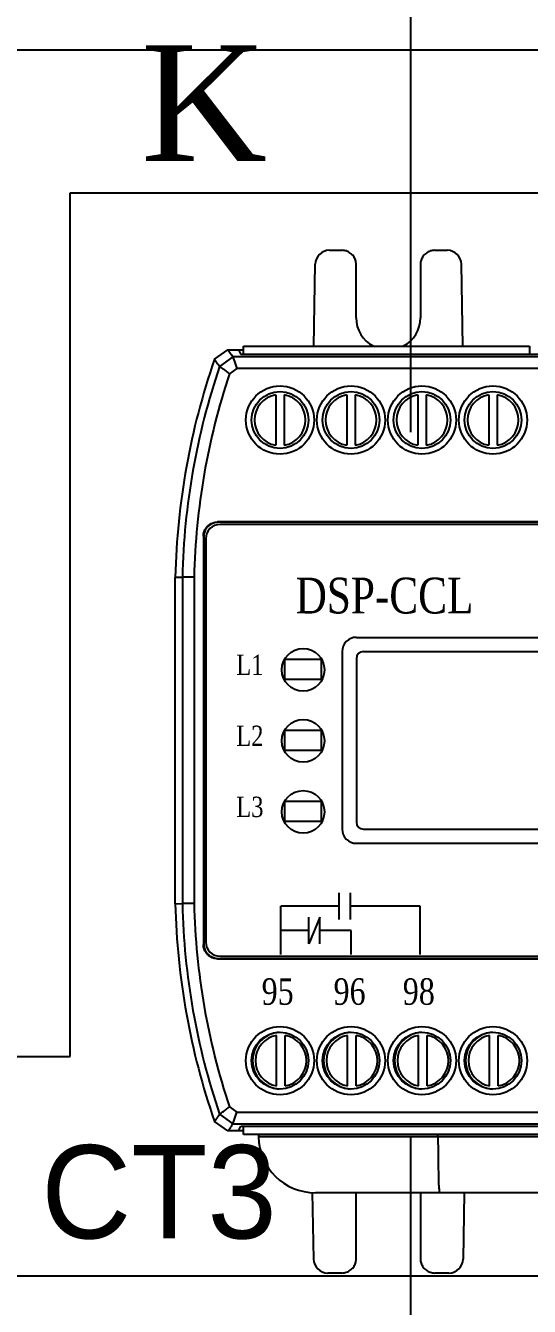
# Model space of a CAD drawing. Header units: millimetres. Extents: x 46 to 886, y 51 to 632.
# Drawn here: x 271.82 to 282.46, y 466.14 to 493.19 of the extents above; entities that cross this region are included whole.
import ezdxf
from ezdxf.enums import TextEntityAlignment as Align

# ---------------------------------------------------------------- set-up
doc = ezdxf.new("R2010")
doc.units = ezdxf.units.MM
for name, color, linetype in [('02___PRT_ALL_AXES', 7, 'Continuous'), ('03___PRT_ALL_CURVES', 7, 'Continuous'), ('40', 4, 'Continuous'), ('ASHADE', 7, 'Continuous'), ('도면층1', 7, 'Continuous')]:
    doc.layers.add(name, color=color, linetype=linetype)
doc.styles.add('ghs', font='NGULIM.TTF')
doc.styles.add('HCM', font='batang.ttc')
doc.styles.add('SS', font='batang.ttc', dxfattribs={"width": 0.8})

msp = doc.modelspace()

# ---------------------------------------------------------------- linework, layer by layer
at = {"color": 0, "linetype": 'ByBlock', "lineweight": 25}
msp.add_line((272.755, 471.424), (272.755, 489.664), dxfattribs=at)
at = {"color": 7, "linetype": 'Continuous'}
for p, q in [((278.236, 488.449), (278.499, 488.449)), ((280.459, 488.449), (280.723, 488.449)), ((277.905, 486.424), (277.936, 488.154)), ((278.799, 487.024), (278.799, 488.149)), ((280.159, 488.149), (280.159, 487.024)), ((281.053, 486.424), (281.023, 488.154)), ((276.422, 486.424), (282.46, 486.424)), ((276.422, 486.247), (276.422, 486.424)), ((282.46, 486.424), (282.46, 486.247)), ((275.808, 486.147), (276.091, 486.349)), ((276.197, 486.2), (275.913, 485.997)), ((276.091, 486.349), (276.422, 486.349)), ((297.761, 486.2), (276.197, 486.2)), ((276.315, 486.349), (276.365, 486.247)), ((297.593, 486.247), (276.365, 486.247)), ((276.277, 485.952), (276.123, 485.841)), ((297.682, 485.952), (276.277, 485.952)), ((277.101, 485.396), (277.101, 484.331)), ((277.281, 485.396), (277.281, 484.331)), ((278.601, 485.396), (278.601, 484.331)), ((278.781, 485.396), (278.781, 484.331)), ((280.101, 485.396), (280.101, 484.331)), ((280.281, 485.396), (280.281, 484.331)), ((281.601, 485.396), (281.601, 484.331)), ((281.781, 485.396), (281.781, 484.331)), ((298.087, 482.711), (275.872, 482.711)), ((275.872, 482.711), (275.879, 482.704)), ((298.079, 482.704), (275.879, 482.704)), ((298.034, 482.659), (275.924, 482.659)), ((275.572, 482.411), (275.572, 473.786)), ((275.572, 482.411), (275.579, 482.404)), ((275.579, 482.404), (275.579, 473.794)), ((275.624, 482.359), (275.624, 473.839)), ((274.979, 474.649), (274.979, 481.549)), ((274.979, 481.549), (275.128, 481.547)), ((275.128, 481.547), (275.128, 474.65)), ((275.376, 481.547), (275.128, 481.547)), ((275.376, 481.543), (275.376, 474.655)), ((278.444, 474.314), (278.444, 474.875)), ((278.678, 474.314), (278.678, 474.875)), ((274.979, 474.649), (275.128, 474.65)), ((275.376, 474.65), (275.128, 474.65)), ((277.21, 473.574), (277.21, 474.595)), ((280.153, 473.574), (280.153, 474.595)), ((277.8, 473.803), (277.8, 474.363)), ((278.034, 473.803), (278.034, 474.363)), ((278.691, 473.574), (278.691, 474.083)), ((275.572, 473.786), (275.579, 473.794)), ((275.872, 473.486), (275.879, 473.494)), ((275.872, 473.486), (298.087, 473.486)), ((275.879, 473.494), (298.079, 473.494)), ((275.924, 473.539), (298.034, 473.539)), ((277.12, 470.801), (277.12, 471.866)), ((277.3, 470.801), (277.3, 471.866)), ((278.62, 470.801), (278.62, 471.866)), ((278.8, 470.801), (278.8, 471.866)), ((280.12, 470.801), (280.12, 471.866)), ((280.3, 470.801), (280.3, 471.866)), ((281.62, 470.801), (281.62, 471.866)), ((281.8, 470.801), (281.8, 471.866)), ((275.913, 470.201), (276.197, 469.998)), ((276.123, 470.356), (276.277, 470.246)), ((276.277, 470.246), (297.682, 470.246)), ((276.091, 469.849), (275.808, 470.05)), ((276.197, 469.998), (297.761, 469.998)), ((276.315, 469.849), (276.365, 469.95)), ((276.365, 469.95), (297.593, 469.95)), ((276.423, 469.774), (276.423, 469.95)), ((276.423, 469.849), (276.091, 469.849)), ((291.498, 469.774), (276.423, 469.774)), ((276.737, 469.774), (276.738, 469.723)), ((297.22, 469.723), (276.738, 469.723)), ((280.529, 469.723), (280.529, 469.774)), ((277.874, 468.551), (277.899, 467.144)), ((296.02, 468.544), (277.938, 468.544)), ((278.799, 467.149), (278.799, 468.544)), ((280.159, 468.544), (280.159, 467.149)), ((281.084, 468.544), (281.059, 467.144)), ((278.499, 466.849), (278.199, 466.849)), ((280.759, 466.849), (280.459, 466.849))]:
    msp.add_line(p, q, dxfattribs=at)
for p, q in [((278.444, 474.595), (277.21, 474.595)), ((280.153, 474.595), (278.678, 474.595)), ((278.034, 474.363), (277.8, 473.803)), ((277.8, 474.083), (277.21, 474.083)), ((278.691, 474.083), (278.034, 474.083))]:
    msp.add_line(p, q)
for centre, radius in [((277.191, 484.864), 0.72), ((278.691, 484.864), 0.72), ((280.191, 484.864), 0.72), ((281.691, 484.864), 0.72), ((277.191, 484.864), 0.6), ((278.691, 484.864), 0.6), ((280.191, 484.864), 0.6), ((281.691, 484.864), 0.6), ((277.191, 471.334), 0.72), ((278.691, 471.334), 0.72), ((280.191, 471.334), 0.72), ((281.691, 471.334), 0.72), ((277.191, 471.334), 0.6), ((278.691, 471.334), 0.6), ((280.191, 471.334), 0.6), ((281.691, 471.334), 0.6)]:
    msp.add_circle(centre, radius, dxfattribs=at)
for centre, radius, start, end in [((278.236, 488.149), 0.3, 90, 179), ((280.723, 488.149), 0.3, 1, 90), ((279.479, 487.024), 0.68, 180, 242.3898), ((279.479, 487.024), 0.68, 297.6102, 0), ((289.976, 481.221), 15, 160.8279, 178.7491), ((289.976, 481.221), 14.851, 161.2439, 178.7429), ((289.976, 481.221), 14.603, 161.5561, 178.7396), ((277.191, 484.864), 0.54, 99.5941, 260.4059), ((277.191, 484.864), 0.54, 279.5941, 80.4059), ((278.691, 484.864), 0.54, 99.5941, 260.4059), ((278.691, 484.864), 0.54, 279.5941, 80.4059), ((280.191, 484.864), 0.54, 99.5941, 260.4059), ((280.191, 484.864), 0.54, 279.5941, 80.4059), ((281.691, 484.864), 0.54, 99.5941, 260.4059), ((281.691, 484.864), 0.54, 279.5941, 80.4059), ((275.924, 482.359), 0.3, 90, 180), ((289.976, 474.976), 15, 181.2509, 199.1721), ((289.976, 474.976), 14.851, 181.2571, 198.7561), ((289.976, 474.976), 14.603, 181.2604, 198.4439), ((275.924, 473.839), 0.3, 180, 270), ((277.21, 471.334), 0.54, 99.5941, 260.4059), ((277.21, 471.334), 0.54, 279.5941, 80.4059), ((278.71, 471.334), 0.54, 99.5941, 260.4059), ((278.71, 471.334), 0.54, 279.5941, 80.4059), ((280.21, 471.334), 0.54, 99.5941, 260.4059), ((280.21, 471.334), 0.54, 279.5941, 80.4059), ((281.71, 471.334), 0.54, 99.5941, 260.4059), ((281.71, 471.334), 0.54, 279.5941, 80.4059), ((277.938, 469.744), 1.2, 181, 270), ((278.199, 467.149), 0.3, 181, 270), ((280.759, 467.149), 0.3, 270, 359)]:
    msp.add_arc(centre, radius, start, end, dxfattribs=at)
for points, knots in [([(278.799, 488.149), (278.799, 488.18), (278.789, 488.243), (278.746, 488.328), (278.678, 488.396), (278.593, 488.439), (278.53, 488.449), (278.499, 488.449)], [0, 0, 0, 0, 0.0938533, 0.1877121, 0.2815799, 0.3754568, 0.4693391, 0.4693391, 0.4693391, 0.4693391]), ([(280.459, 488.449), (280.428, 488.449), (280.365, 488.439), (280.28, 488.396), (280.213, 488.328), (280.169, 488.243), (280.159, 488.18), (280.159, 488.149)], [0, 0, 0, 0, 0.0938824, 0.1877592, 0.281627, 0.3754859, 0.4693391, 0.4693391, 0.4693391, 0.4693391]), ([(275.913, 485.997), (275.903, 486.011), (275.88, 486.044), (275.844, 486.094), (275.82, 486.13), (275.808, 486.147)], [0, 0, 0, 0, 0.0540743, 0.1201944, 0.1840487, 0.1840487, 0.1840487, 0.1840487]), ([(276.197, 486.2), (276.186, 486.215), (276.163, 486.247), (276.128, 486.297), (276.103, 486.332), (276.091, 486.349)], [0, 0, 0, 0, 0.0536976, 0.11936, 0.1827756, 0.1827756, 0.1827756, 0.1827756]), ([(276.197, 486.2), (276.206, 486.173), (276.219, 486.117), (276.249, 486.036), (276.267, 485.98), (276.277, 485.952)], [0, 0, 0, 0, 0.084861, 0.1719795, 0.2609261, 0.2609261, 0.2609261, 0.2609261]), ([(275.913, 485.997), (275.935, 485.979), (275.984, 485.949), (276.052, 485.894), (276.099, 485.859), (276.123, 485.841)], [0, 0, 0, 0, 0.0847402, 0.1718969, 0.2610351, 0.2610351, 0.2610351, 0.2610351]), ([(275.572, 482.411), (275.572, 482.442), (275.582, 482.505), (275.625, 482.59), (275.693, 482.658), (275.777, 482.701), (275.84, 482.711), (275.872, 482.711)], [0, 0, 0, 0, 0.093858, 0.1877008, 0.2815377, 0.3753804, 0.4692384, 0.4692384, 0.4692384, 0.4692384]), ([(275.879, 482.704), (275.848, 482.704), (275.785, 482.694), (275.7, 482.651), (275.632, 482.583), (275.589, 482.498), (275.579, 482.435), (275.579, 482.404)], [0, 0, 0, 0, 0.093858, 0.1877007, 0.2815376, 0.3753803, 0.4692384, 0.4692384, 0.4692384, 0.4692384]), ([(275.872, 473.486), (275.84, 473.486), (275.777, 473.496), (275.693, 473.54), (275.625, 473.607), (275.582, 473.692), (275.572, 473.755), (275.572, 473.786)], [0, 0, 0, 0, 0.093858, 0.1877008, 0.2815377, 0.3753804, 0.4692384, 0.4692384, 0.4692384, 0.4692384]), ([(275.579, 473.794), (275.579, 473.762), (275.589, 473.699), (275.632, 473.615), (275.7, 473.547), (275.785, 473.504), (275.848, 473.494), (275.879, 473.494)], [0, 0, 0, 0, 0.093858, 0.1877007, 0.2815376, 0.3753803, 0.4692384, 0.4692384, 0.4692384, 0.4692384]), ([(275.913, 470.201), (275.903, 470.186), (275.88, 470.154), (275.845, 470.103), (275.82, 470.068), (275.808, 470.05)], [0, 0, 0, 0, 0.0538377, 0.119958, 0.1840487, 0.1840487, 0.1840487, 0.1840487]), ([(275.913, 470.201), (275.935, 470.218), (275.984, 470.249), (276.052, 470.303), (276.099, 470.338), (276.123, 470.356)], [0, 0, 0, 0, 0.0847389, 0.1718956, 0.2610351, 0.2610351, 0.2610351, 0.2610351]), ([(276.197, 469.998), (276.206, 470.024), (276.219, 470.08), (276.249, 470.162), (276.267, 470.218), (276.277, 470.246)], [0, 0, 0, 0, 0.0848624, 0.1719809, 0.2609261, 0.2609261, 0.2609261, 0.2609261]), ([(276.197, 469.998), (276.187, 469.983), (276.163, 469.951), (276.128, 469.901), (276.103, 469.866), (276.091, 469.849)], [0, 0, 0, 0, 0.0534626, 0.1191252, 0.1827756, 0.1827756, 0.1827756, 0.1827756]), ([(280.529, 469.723), (280.529, 469.635), (280.529, 469.464), (280.532, 469.219), (280.535, 468.997), (280.542, 468.819), (280.542, 468.67), (280.558, 468.604), (280.553, 468.544), (280.563, 468.544)], [0, 0, 0, 0, 0.263626, 0.513282, 0.736734, 0.923047, 1.063132, 1.150235, 1.180742, 1.180742, 1.180742, 1.180742]), ([(278.499, 466.849), (278.53, 466.849), (278.593, 466.859), (278.678, 466.902), (278.746, 466.97), (278.789, 467.054), (278.799, 467.118), (278.799, 467.149)], [0, 0, 0, 0, 0.0938824, 0.1877592, 0.281627, 0.3754859, 0.4693391, 0.4693391, 0.4693391, 0.4693391]), ([(280.159, 467.149), (280.159, 467.118), (280.169, 467.054), (280.213, 466.97), (280.28, 466.902), (280.365, 466.859), (280.428, 466.849), (280.459, 466.849)], [0, 0, 0, 0, 0.0938533, 0.1877121, 0.2815799, 0.3754568, 0.4693391, 0.4693391, 0.4693391, 0.4693391])]:
    msp.add_open_spline(points, degree=3, knots=knots, dxfattribs=at)
at = {"layer": '02___PRT_ALL_AXES', "color": 7, "linetype": 'Continuous'}
for centre in [(277.21, 471.334), (278.71, 471.334), (280.21, 471.334), (281.71, 471.334)]:
    msp.add_arc(centre, 0.6, 93.697, 266.3081, dxfattribs=at)
at = {"layer": '03___PRT_ALL_CURVES', "color": 8}
for p, q in [((278.804, 480.274), (289.754, 480.274)), ((278.504, 479.974), (278.504, 476.224)), ((278.954, 479.974), (289.604, 479.974)), ((278.804, 479.824), (278.804, 476.374)), ((278.954, 476.224), (289.604, 476.224)), ((278.804, 475.924), (289.754, 475.924))]:
    msp.add_line(p, q, dxfattribs=at)
at = {"layer": '03___PRT_ALL_CURVES', "color": 4, "linetype": 'Continuous'}
for p, q in [((277.289, 479.809), (277.289, 479.389)), ((278.069, 479.809), (277.289, 479.809)), ((278.069, 479.389), (278.069, 479.809)), ((277.289, 479.389), (278.069, 479.389)), ((277.289, 478.309), (277.289, 477.889)), ((278.069, 478.309), (277.289, 478.309)), ((278.069, 477.889), (278.069, 478.309)), ((277.289, 477.889), (278.069, 477.889)), ((278.069, 476.809), (277.289, 476.809)), ((277.289, 476.809), (277.289, 476.389)), ((278.069, 476.389), (278.069, 476.809)), ((277.289, 476.389), (278.069, 476.389))]:
    msp.add_line(p, q, dxfattribs=at)
at = {"layer": '03___PRT_ALL_CURVES', "color": 8}
for centre, radius, start, end in [((278.804, 479.974), 0.3, 90, 180), ((278.954, 479.824), 0.15, 90, 180), ((278.954, 476.374), 0.15, 180, 270), ((278.804, 476.224), 0.3, 180, 270)]:
    msp.add_arc(centre, radius, start, end, dxfattribs=at)
at = {"layer": 'ASHADE', "color": 0, "linetype": 'ByBlock', "lineweight": 25, "ltscale": 2}
for p, q in [((279.95, 496.037), (279.95, 484.605)), ((279.95, 469.723), (279.95, 460.798))]:
    msp.add_line(p, q, dxfattribs=at)
at = {"layer": 'ASHADE', "color": 0, "linetype": 'ByBlock', "lineweight": 25}
for p, q in [((266.371, 492.683), (286.979, 492.683)), ((272.755, 489.664), (294.295, 489.664)), ((271.15, 471.424), (272.755, 471.424)), ((271.15, 466.789), (294.295, 466.789))]:
    msp.add_line(p, q, dxfattribs=at)
at = {"layer": '도면층1'}
for centre in [(277.679, 479.588), (277.679, 478.088), (277.679, 476.588)]:
    msp.add_circle(centre, 0.45, dxfattribs=at)

# ---------------------------------------------------------------- texts
at = {"color": 7, "linetype": 'Continuous', "style": 'SS', "width": 0.8}
msp.add_text('DSP-CCL', height=0.756, dxfattribs=at).set_placement((277.521, 480.779))
at = {"layer": '40', "color": 0, "style": 'SS', "width": 0.8}
for s, height, p in [('L1', 0.4306, (276.553, 479.479)), ('L2', 0.4306, (276.553, 477.979)), ('L3', 0.4306, (276.553, 476.479)), ('95', 0.5597, (277.142, 472.514)), ('96', 0.5597, (278.661, 472.514)), ('98', 0.5597, (280.124, 472.514))]:
    msp.add_text(s, height=height, dxfattribs=at).set_placement(p, align=Align.CENTER)
at = {"layer": 'ASHADE', "color": 0, "linetype": 'ByBlock', "lineweight": 25, "style": 'HCM'}
msp.add_text('K', height=2.442, dxfattribs=at).set_placement((274.255, 490.335))
at = {"layer": 'ASHADE', "color": 0, "linetype": 'ByBlock', "lineweight": 25, "ltscale": 2, "style": 'ghs'}
msp.add_text('CT3', height=1.9703, dxfattribs=at).set_placement((272.145, 467.579))

doc.saveas('drawing.dxf')
